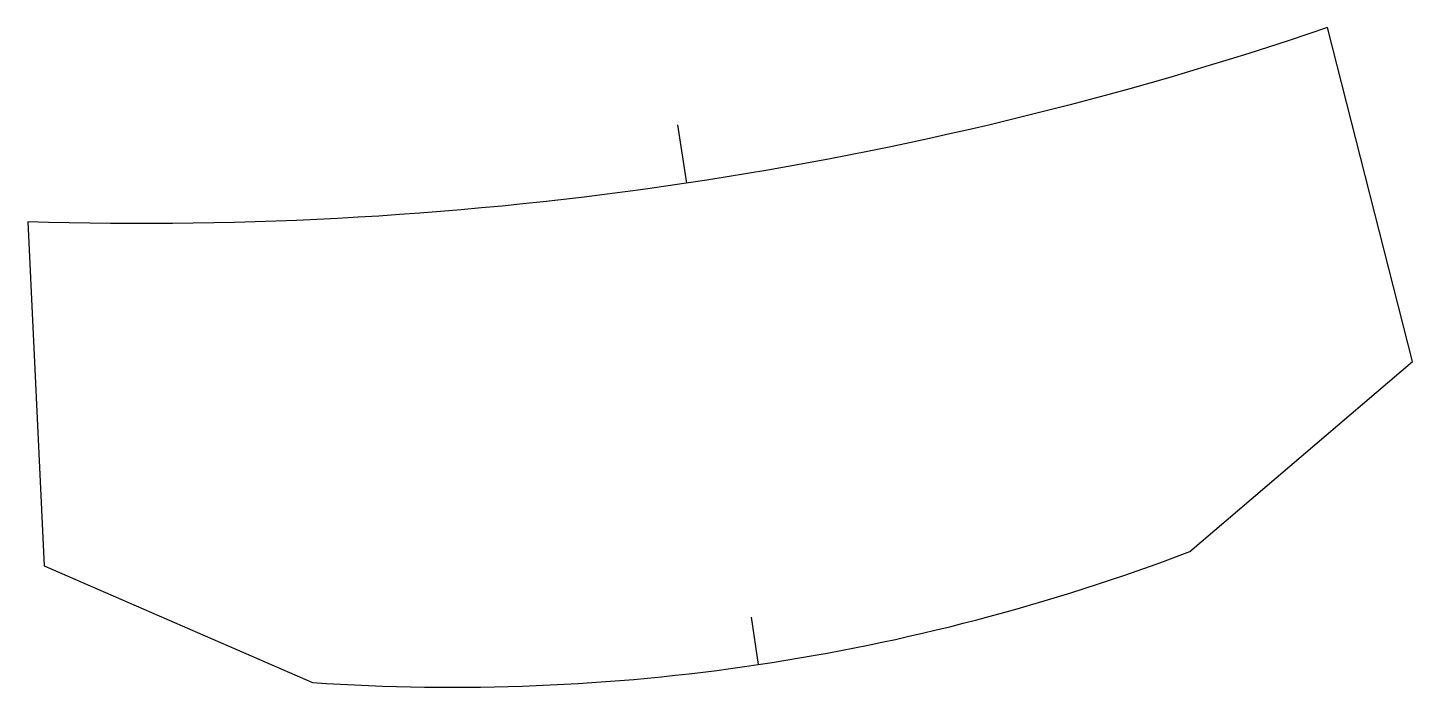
# Model space of a CAD drawing. Header units: millimetres. Extents: x -395 to 1478, y -4278 to -3385.
import ezdxf

# ---------------------------------------------------------------- set-up
doc = ezdxf.new("R2010")
doc.units = ezdxf.units.MM
doc.layers.get('0').update_dxf_attribs({"linetype": 'CONTINUOUS'})

msp = doc.modelspace()

# ---------------------------------------------------------------- linework, layer by layer
for p, q in [((484.1, -3516.4), (495.9, -3595.5)), ((583.6, -4182.7), (593.2, -4246.9))]:
    msp.add_line(p, q)
msp.add_lwpolyline([(1177, -4094), (1478.1, -3836.7), (1363.3, -3385, -0.089989), (-395.2, -3647.8), (-372.9, -4113.3), (-9.8, -4271.3, 0.108333)], format="xyb", close=True)

doc.saveas('drawing.dxf')
